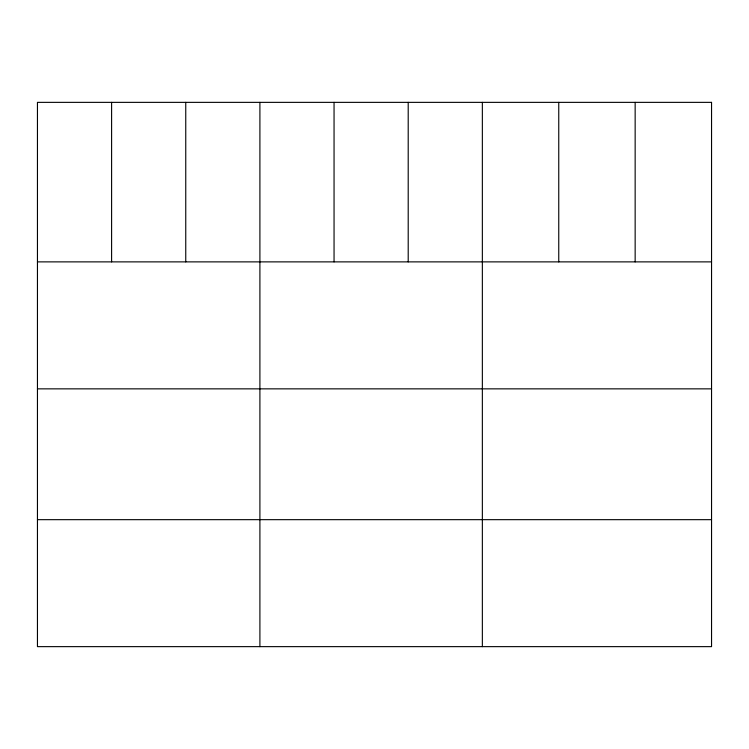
<?xml version="1.0" encoding="UTF-8"?>
<svg xmlns="http://www.w3.org/2000/svg" width="749" height="749" viewBox="0 0 749 749"><rect width="100%" height="100%" fill="white"/><g stroke="black" fill="none" stroke-linecap="round" stroke-linejoin="round"><path stroke-width="1.12" d="M37.45 261.878L711.55 261.878M37.45 388.853L711.55 388.853M37.45 519.666L711.55 519.666M635.152 102.36L635.152 261.878M558.754 102.36L558.754 261.878M482.356 102.36L482.356 646.64M408.205 102.36L408.205 261.878M334.054 102.36L334.054 261.878M259.903 102.36L259.903 646.64M185.752 102.36L185.752 261.878M111.601 102.36L111.601 261.878M711.55 102.36L37.45 102.36L37.45 646.64L711.55 646.64L711.55 102.36"/></g></svg>
